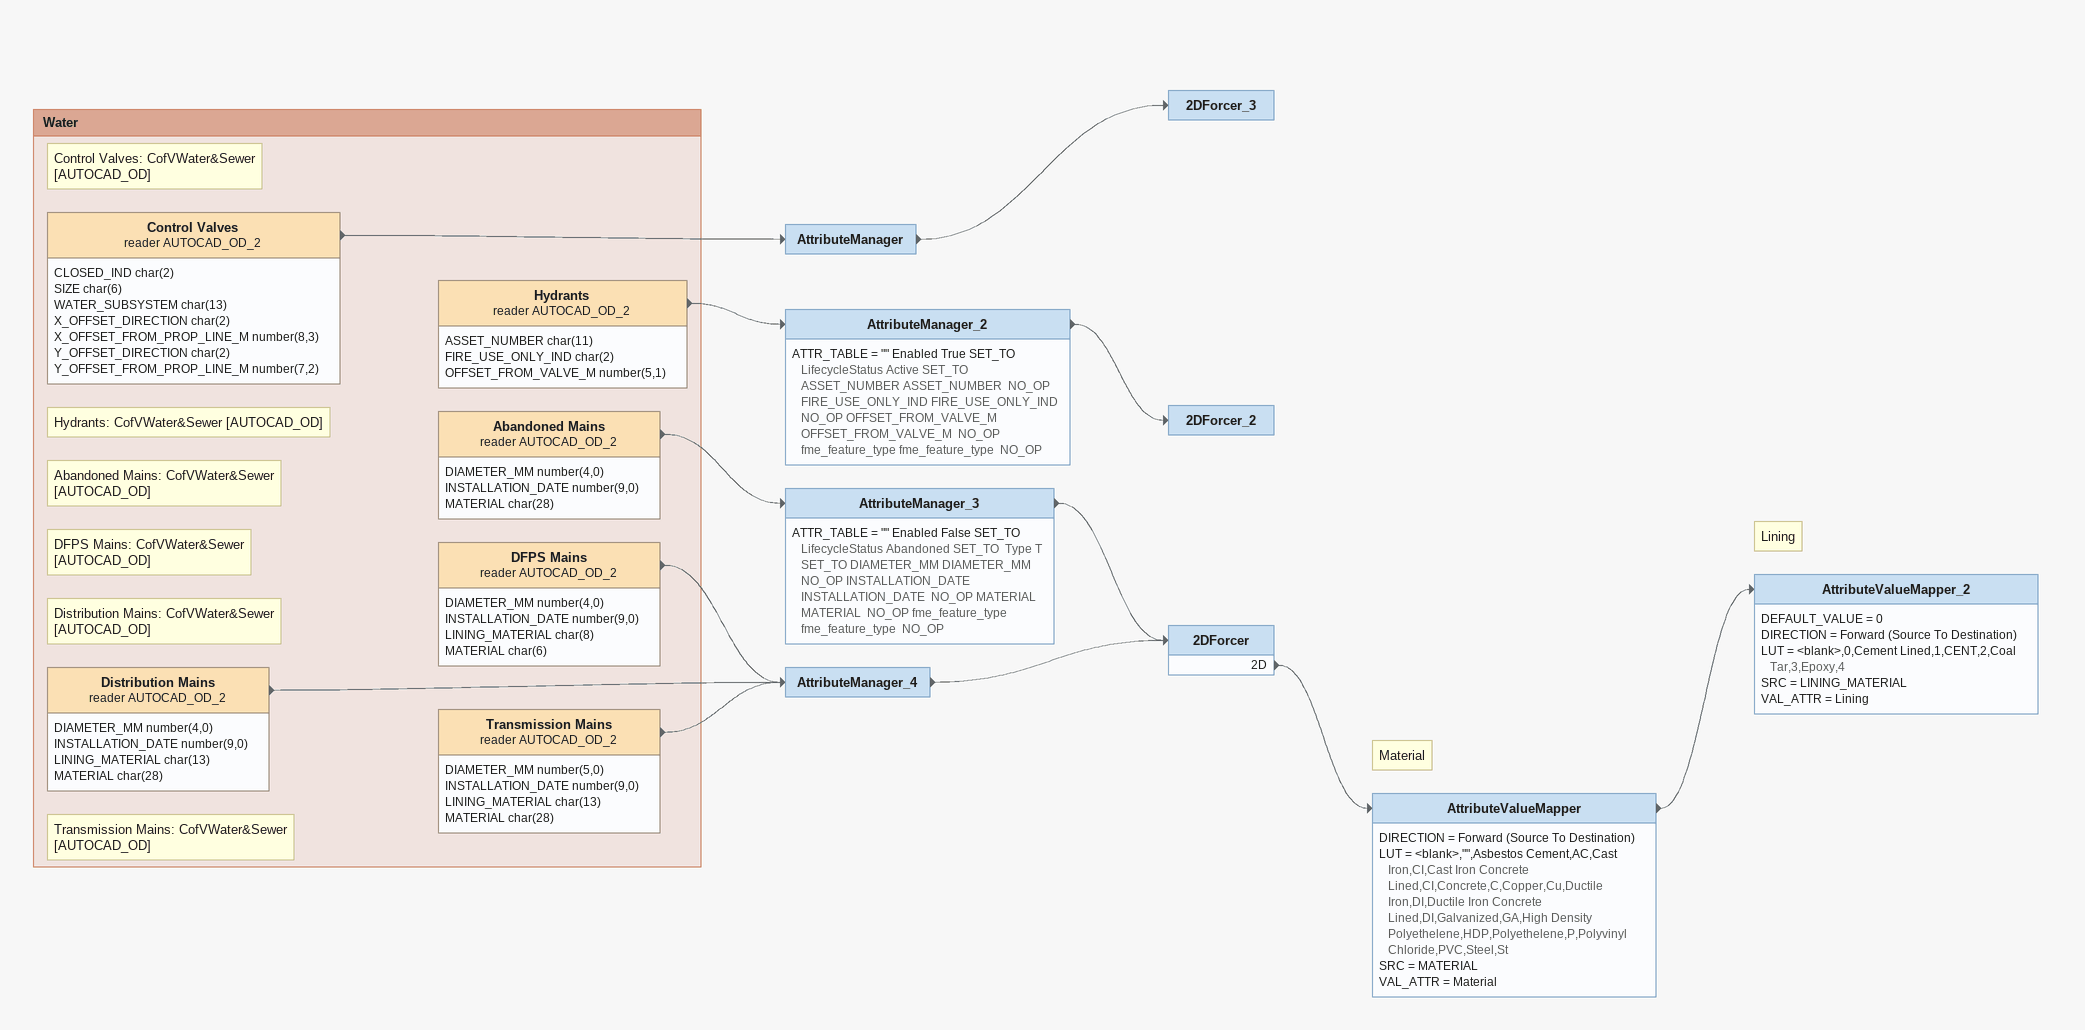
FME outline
AttributeManager
    -> 2DForcer_3
2DForcer_3
AttributeManager_2
    ATTR_TABLE = "" Enabled True SET_TO  LifecycleStatus Active SET_TO ASSET_NUMBER ASSET_NUMBER  NO_OP FIRE_USE_ONLY_IND FIRE_USE_ONLY_IND  NO_OP OFFSET_FROM_VALVE_M OFFSET_FROM_VALVE_M  NO_OP fme_feature_type fme_feature_type  NO_OP
    -> 2DForcer_2
2DForcer_2
AttributeManager_3
    ATTR_TABLE = "" Enabled False SET_TO  LifecycleStatus Abandoned SET_TO  Type T SET_TO DIAMETER_MM DIAMETER_MM  NO_OP INSTALLATION_DATE INSTALLATION_DATE  NO_OP MATERIAL MATERIAL  NO_OP fme_feature_type fme_feature_type  NO_OP
    -> 2DForcer
AttributeManager_4
    -> 2DForcer
2DForcer
    2D -> AttributeValueMapper
Note: Material
AttributeValueMapper
    DIRECTION = Forward (Source To Destination)
    LUT = <blank>,"",Asbestos Cement,AC,Cast Iron,CI,Cast Iron Concrete Lined,CI,Concrete,C,Copper,Cu,Ductile Iron,DI,Ductile Iron Concrete Lined,DI,Galvanized,GA,High Density Polyethelene,HDP,Polyethelene,P,Polyvinyl Chloride,PVC,Steel,St
    SRC = MATERIAL
    VAL_ATTR = Material
    -> AttributeValueMapper_2
Note: Lining
AttributeValueMapper_2
    DEFAULT_VALUE = 0
    DIRECTION = Forward (Source To Destination)
    LUT = <blank>,0,Cement Lined,1,CENT,2,Coal Tar,3,Epoxy,4
    SRC = LINING_MATERIAL
    VAL_ATTR = Lining

Bookmark: Water
Note: Control Valves: CofVWater&Sewer [AUTOCAD_OD]
Control Valves (reader AUTOCAD_OD_2)
    attributes: CLOSED_IND char(2), SIZE char(6), WATER_SUBSYSTEM char(13), X_OFFSET_DIRECTION char(2), X_OFFSET_FROM_PROP_LINE_M number(8,3), Y_OFFSET_DIRECTION char(2), Y_OFFSET_FROM_PROP_LINE_M number(7,2)
    -> AttributeManager
Note: Hydrants: CofVWater&Sewer [AUTOCAD_OD]
Hydrants (reader AUTOCAD_OD_2)
    attributes: ASSET_NUMBER char(11), FIRE_USE_ONLY_IND char(2), OFFSET_FROM_VALVE_M number(5,1)
    -> AttributeManager_2
Note: Distribution Mains: CofVWater&Sewer [AUTOCAD_OD]
Distribution Mains (reader AUTOCAD_OD_2)
    attributes: DIAMETER_MM number(4,0), INSTALLATION_DATE number(9,0), LINING_MATERIAL char(13), MATERIAL char(28)
    -> AttributeManager_4
Note: Abandoned Mains: CofVWater&Sewer [AUTOCAD_OD]
Abandoned Mains (reader AUTOCAD_OD_2)
    attributes: DIAMETER_MM number(4,0), INSTALLATION_DATE number(9,0), MATERIAL char(28)
    -> AttributeManager_3
Note: DFPS Mains: CofVWater&Sewer [AUTOCAD_OD]
DFPS Mains (reader AUTOCAD_OD_2)
    attributes: DIAMETER_MM number(4,0), INSTALLATION_DATE number(9,0), LINING_MATERIAL char(8), MATERIAL char(6)
    -> AttributeManager_4
Note: Transmission Mains: CofVWater&Sewer [AUTOCAD_OD]
Transmission Mains (reader AUTOCAD_OD_2)
    attributes: DIAMETER_MM number(5,0), INSTALLATION_DATE number(9,0), LINING_MATERIAL char(13), MATERIAL char(28)
    -> AttributeManager_4
